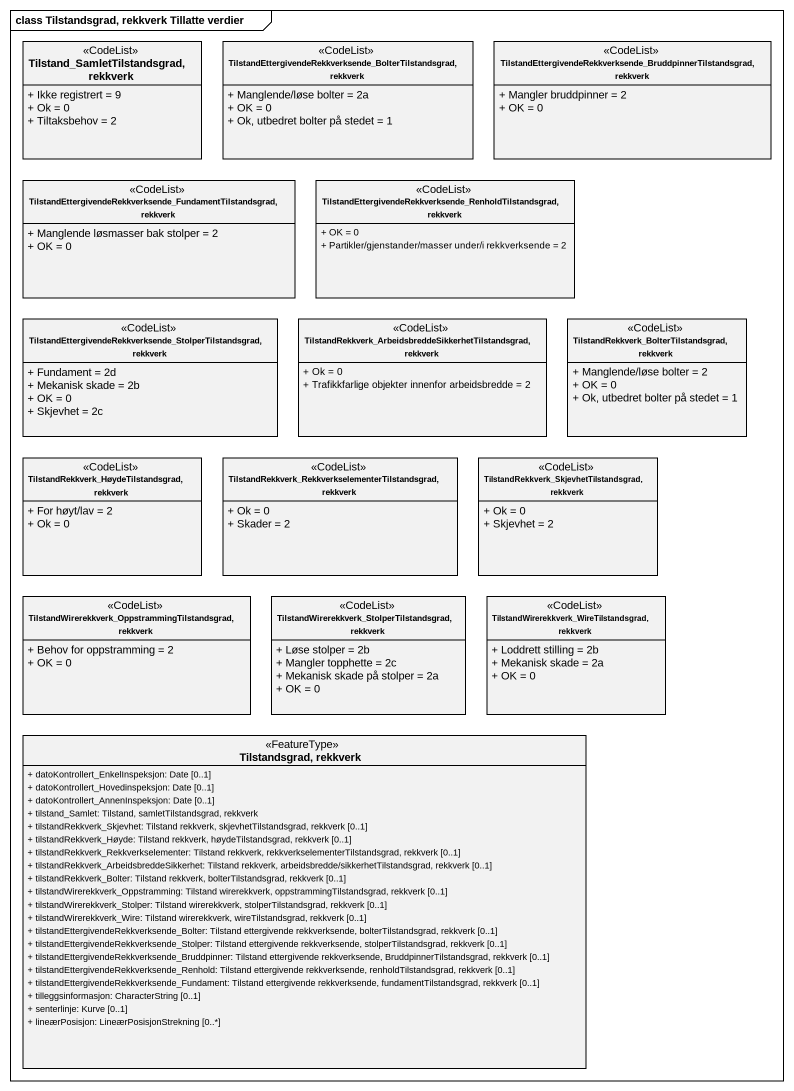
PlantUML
@startuml
mainframe class Tilstandsgrad, rekkverk Tillatte verdier
hide circle
hide empty members
skinparam classAttributeIconSize 0
class "Tilstand_SamletTilstandsgrad, rekkverk" as Tilstand <<CodeList>> {
  + Ikke registrert = 9
  + Ok = 0
  + Tiltaksbehov = 2
}
class "TilstandEttergivendeRekkverksende_BolterTilstandsgrad, rekkverk" as TilstandEttergivendeRekkverk <<CodeList>> {
  + Manglende/løse bolter = 2a
  + OK = 0
  + Ok, utbedret bolter på stedet = 1
}
class "TilstandEttergivendeRekkverksende_BruddpinnerTilstandsgrad, rekkverk" as TilstandEttergivendeRekkverk_2 <<CodeList>> {
  + Mangler bruddpinner = 2
  + OK = 0
}
class "TilstandEttergivendeRekkverksende_FundamentTilstandsgrad, rekkverk" as TilstandEttergivendeRekkverk_3 <<CodeList>> {
  + Manglende løsmasser bak stolper = 2
  + OK = 0
}
class "TilstandEttergivendeRekkverksende_RenholdTilstandsgrad, rekkverk" as TilstandEttergivendeRekkverk_4 <<CodeList>> {
  + OK = 0
  + Partikler/gjenstander/masser under/i rekkverksende = 2
}
class "TilstandEttergivendeRekkverksende_StolperTilstandsgrad, rekkverk" as TilstandEttergivendeRekkverk_5 <<CodeList>> {
  + Fundament = 2d
  + Mekanisk skade = 2b
  + OK = 0
  + Skjevhet = 2c
}
class "TilstandRekkverk_ArbeidsbreddeSikkerhetTilstandsgrad, rekkverk" as TilstandRekkverk <<CodeList>> {
  + Ok = 0
  + Trafikkfarlige objekter innenfor arbeidsbredde = 2
}
class "TilstandRekkverk_BolterTilstandsgrad, rekkverk" as TilstandRekkverk_2 <<CodeList>> {
  + Manglende/løse bolter = 2
  + OK = 0
  + Ok, utbedret bolter på stedet = 1
}
class "TilstandRekkverk_HøydeTilstandsgrad, rekkverk" as TilstandRekkverk_3 <<CodeList>> {
  + For høyt/lav = 2
  + Ok = 0
}
class "TilstandRekkverk_RekkverkselementerTilstandsgrad, rekkverk" as TilstandRekkverk_4 <<CodeList>> {
  + Ok = 0
  + Skader = 2
}
class "TilstandRekkverk_SkjevhetTilstandsgrad, rekkverk" as TilstandRekkverk_5 <<CodeList>> {
  + Ok = 0
  + Skjevhet = 2
}
class "TilstandWirerekkverk_OppstrammingTilstandsgrad, rekkverk" as TilstandWirerekkverk <<CodeList>> {
  + Behov for oppstramming = 2
  + OK = 0
}
class "TilstandWirerekkverk_StolperTilstandsgrad, rekkverk" as TilstandWirerekkverk_2 <<CodeList>> {
  + Løse stolper = 2b
  + Mangler topphette = 2c
  + Mekanisk skade på stolper = 2a
  + OK = 0
}
class "TilstandWirerekkverk_WireTilstandsgrad, rekkverk" as TilstandWirerekkverk_3 <<CodeList>> {
  + Loddrett stilling = 2b
  + Mekanisk skade = 2a
  + OK = 0
}
class "Tilstandsgrad, rekkverk" as Tilstandsgrad_rekkverk <<FeatureType>> {
  + datoKontrollert_EnkelInspeksjon: Date [0..1]
  + datoKontrollert_Hovedinspeksjon: Date [0..1]
  + datoKontrollert_AnnenInspeksjon: Date [0..1]
  + tilstand_Samlet: Tilstand, samletTilstandsgrad, rekkverk
  + tilstandRekkverk_Skjevhet: Tilstand rekkverk, skjevhetTilstandsgrad, rekkverk [0..1]
  + tilstandRekkverk_Høyde: Tilstand rekkverk, høydeTilstandsgrad, rekkverk [0..1]
  + tilstandRekkverk_Rekkverkselementer: Tilstand rekkverk, rekkverkselementerTilstandsgrad, rekkverk [0..1]
  + tilstandRekkverk_ArbeidsbreddeSikkerhet: Tilstand rekkverk, arbeidsbredde/sikkerhetTilstandsgrad, rekkverk [0..1]
  + tilstandRekkverk_Bolter: Tilstand rekkverk, bolterTilstandsgrad, rekkverk [0..1]
  + tilstandWirerekkverk_Oppstramming: Tilstand wirerekkverk, oppstrammingTilstandsgrad, rekkverk [0..1]
  + tilstandWirerekkverk_Stolper: Tilstand wirerekkverk, stolperTilstandsgrad, rekkverk [0..1]
  + tilstandWirerekkverk_Wire: Tilstand wirerekkverk, wireTilstandsgrad, rekkverk [0..1]
  + tilstandEttergivendeRekkverksende_Bolter: Tilstand ettergivende rekkverksende, bolterTilstandsgrad, rekkverk [0..1]
  + tilstandEttergivendeRekkverksende_Stolper: Tilstand ettergivende rekkverksende, stolperTilstandsgrad, rekkverk [0..1]
  + tilstandEttergivendeRekkverksende_Bruddpinner: Tilstand ettergivende rekkverksende, BruddpinnerTilstandsgrad, rekkverk [0..1]
  + tilstandEttergivendeRekkverksende_Renhold: Tilstand ettergivende rekkverksende, renholdTilstandsgrad, rekkverk [0..1]
  + tilstandEttergivendeRekkverksende_Fundament: Tilstand ettergivende rekkverksende, fundamentTilstandsgrad, rekkverk [0..1]
  + tilleggsinformasjon: CharacterString [0..1]
  + senterlinje: Kurve [0..1]
  + lineærPosisjon: LineærPosisjonStrekning [0..*]
}
@enduml
